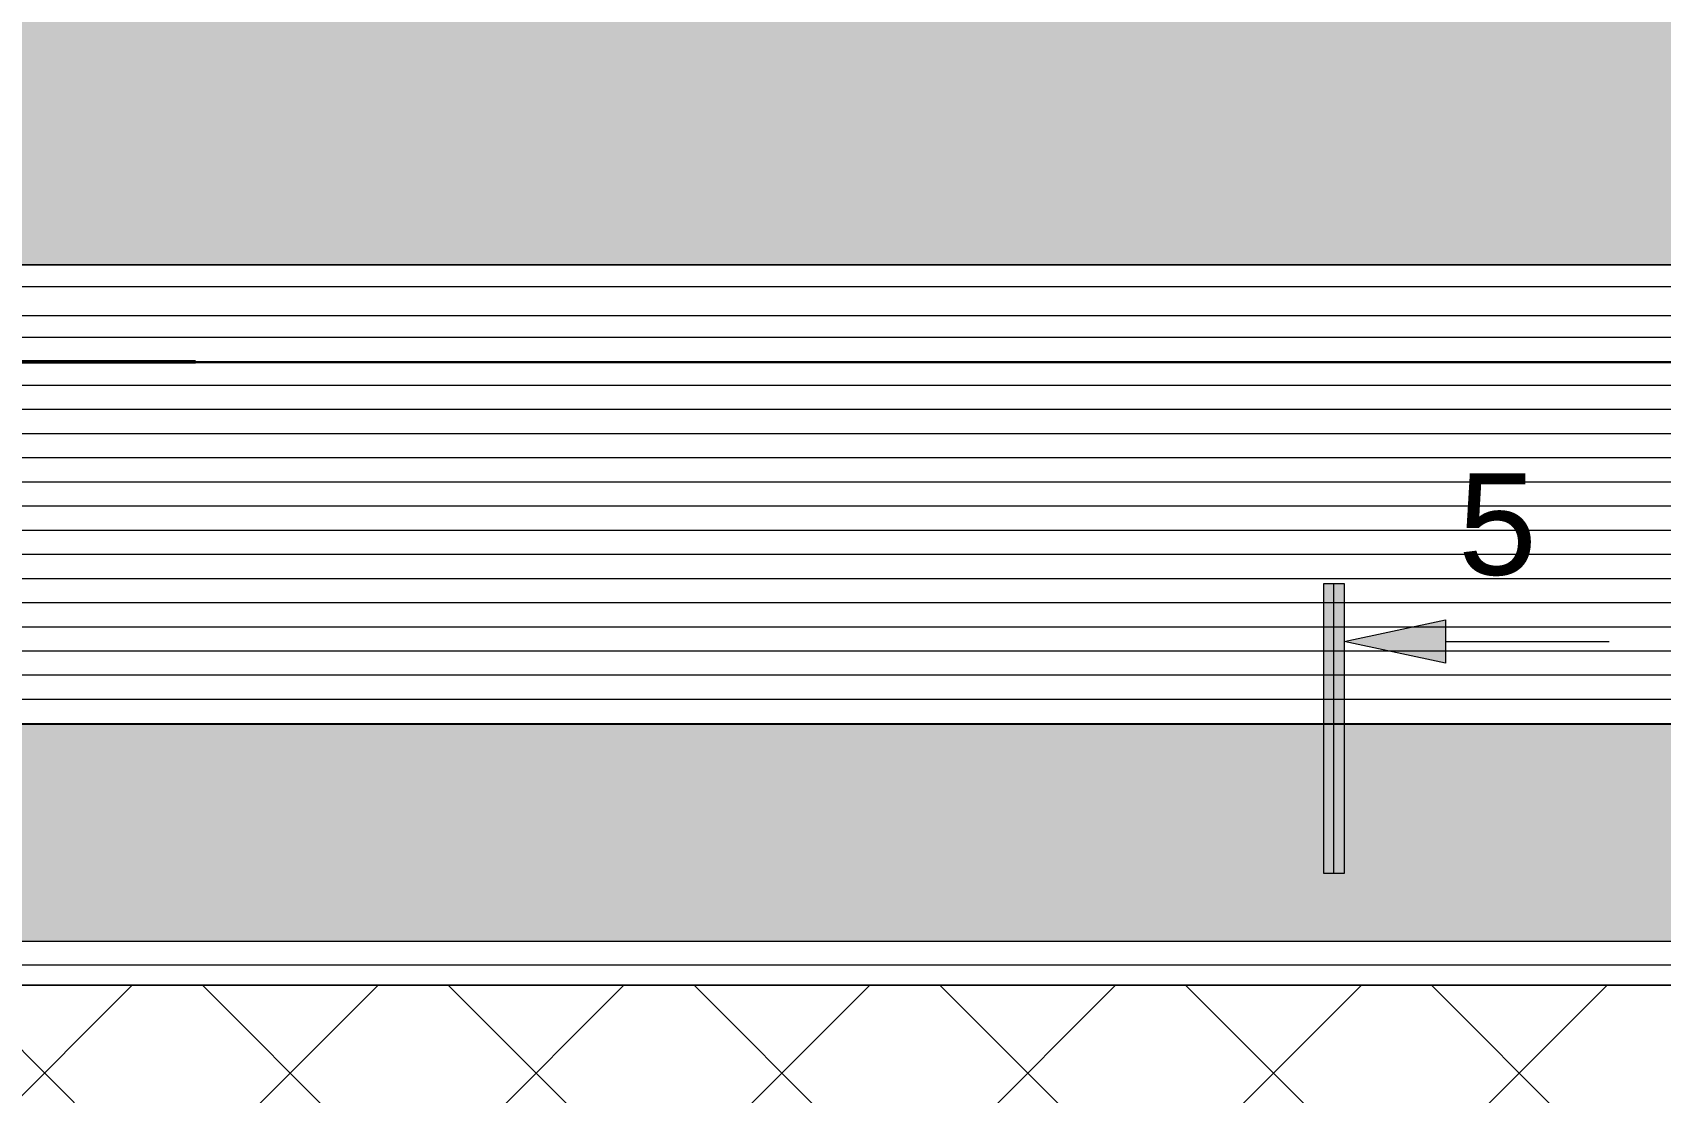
# Model space of a CAD drawing. Header units: millimetres. Extents: x -34838 to 729576, y -214038 to 121482.
# Drawn here: x 525731 to 536970, y -38895 to -31583 of the extents above; entities that cross this region are included whole.
import ezdxf

# ---------------------------------------------------------------- set-up
doc = ezdxf.new("R2010")
doc.units = ezdxf.units.MM
doc.header["$MEASUREMENT"] = 0
doc.set_wipeout_variables(frame=1)
doc.linetypes.add('Wipeout_Contour', pattern=[1000, 0, -1000])
for name, color, linetype, lineweight in [('0_Ном._пера__148', 7, 'Continuous', 35), ('0_Ном._пера__150', 7, 'Continuous', 50), ('_ ГП _СПОРУДИ.3Д_Ном._пера__1', 7, 'Continuous', 13), ('А _ _ НЕ ДЛЯ ДРУКУ (ДОПОМІЖНІ).ADD_Ном._пера__1', 7, 'Continuous', 13), ('А _ _ НЕ ДЛЯ ДРУКУ (ДОПОМІЖНІ).ADD_Ном._пера__20', 7, 'Continuous', 13), ('АБ _ 0 _ СТІНИ _ ЗОВНІШНІ .3D_Ном._пера__87', 7, 'Continuous', 13), ('АБ _ 1 _ ПЕРЕКРИТТЯ _ ПІДЛОГИ .3D_Ном._пера__89', 7, 'Continuous', 13), ('АБ _ 1 _ ПЕРЕКРИТТЯ _ ПІДЛОГИ .3D_Ном._пера__98', 140, 'Continuous', 13)]:
    doc.layers.add(name, color=color, linetype=linetype, lineweight=lineweight)
for name, color, linetype in [('_ ГП _СПОРУДИ.3Д', 7, 'Continuous'), ('__ ГП _СПОРУДИ.2Д', 7, 'Continuous'), ('А _ _ НЕ ДЛЯ ДРУКУ (ДОПОМІЖНІ).ADD', 7, 'Continuous'), ('АБ _ 0 _ СТІНИ _ ЗОВНІШНІ .3D', 7, 'Continuous'), ('АБ _ 1 _ ПЕРЕКРИТТЯ _ ПІДЛОГИ .3D', 7, 'Continuous'), ('АП _ ТЕП _ СПОРУДА (ЗОНИ) .3D', 7, 'Continuous')]:
    doc.layers.add(name, color=color, linetype=linetype)
for name, color, linetype, lineweight, true_color in [('_ ГП _СПОРУДИ.3Д_Ном._пера__253', 7, 'Continuous', 13, 0xdadada), ('__ ГП _СПОРУДИ.2Д_Ном._пера__114', 7, 'Continuous', 13, 0xb9b9b9), ('__ ГП _СПОРУДИ.2Д_Ном._пера__231', 7, 'Continuous', 13, 0xcfdbc1), ('__ ГП _СПОРУДИ.2Д_Ном._пера__255', 7, 'Continuous', 0, 0xaaaaaa)]:
    doc.layers.add(name, color=color, linetype=linetype, lineweight=lineweight, true_color=true_color)
doc.styles.add('СГЕНЕРИР_СТИЛЬ_1', font='Arial.ttf')

# ---------------------------------------------------------------- blocks, each defined once
blk = doc.blocks.new('3D-сетка_1_4', base_point=(41517, 17880))
at = {"layer": '__ ГП _СПОРУДИ.2Д_Ном._пера__231', "linetype": 'Continuous', "lineweight": 0, "true_color": 0x7c8373}
blk.add_hatch(color=8, dxfattribs=at).paths.add_polyline_path([(41517, 17880), (-4575, 17880), (-4575, 16380), (41517, 16380)])
at = {"layer": '__ ГП _СПОРУДИ.2Д_Ном._пера__255', "color": 253, "linetype": 'Continuous', "lineweight": 0, "true_color": 0xaaaaaa, "flags": 128}
blk.add_lwpolyline([(41517, 17880), (41517, 16380), (-4575, 16380), (-4575, 17880)], close=True, dxfattribs=at)
blk = doc.blocks.new('Стена_1_4', base_point=(-4200, 21050))
at = {"color": 254, "linetype": 'Wipeout_Contour', "lineweight": 0, "ltscale": 166237.263491}
blk.add_wipeout([(58681, 20550), (-4700, 20550), (-4700, 20375), (58633, 20375)], dxfattribs=at).dxf.layer = 'АБ _ 0 _ СТІНИ _ ЗОВНІШНІ .3D'
at = {"layer": 'АБ _ 0 _ СТІНИ _ ЗОВНІШНІ .3D_Ном._пера__87', "color": 7, "linetype": 'Continuous', "lineweight": 13, "flags": 128}
blk.add_lwpolyline([(-4875, 20375), (58814, 20375)], dxfattribs=at)
at = {"color": 254, "linetype": 'Wipeout_Contour', "lineweight": 0, "ltscale": 166386.735885}
blk.add_wipeout([(58567, 20700), (-4550, 20700), (-4550, 20550), (58525, 20550)], dxfattribs=at).dxf.layer = 'АБ _ 0 _ СТІНИ _ ЗОВНІШНІ .3D'
at = {"layer": 'АБ _ 0 _ СТІНИ _ ЗОВНІШНІ .3D_Ном._пера__87', "color": 7, "linetype": 'Continuous', "lineweight": 13}
blk.add_line((-4550, 20550), (58525, 20550), dxfattribs=at)
at = {"color": 254, "linetype": 'Wipeout_Contour', "lineweight": 0, "ltscale": 166461.609658}
blk.add_wipeout([(-4350, 20700), (58359, 20700), (58414, 20900), (-4350, 20900)], dxfattribs=at).dxf.layer = 'АБ _ 0 _ СТІНИ _ ЗОВНІШНІ .3D'
at = {"layer": 'АБ _ 0 _ СТІНИ _ ЗОВНІШНІ .3D_Ном._пера__87', "color": 7, "linetype": 'Continuous', "lineweight": 13}
blk.add_line((-4350, 20700), (58359, 20700), dxfattribs=at)
at = {"color": 254, "linetype": 'Wipeout_Contour', "lineweight": 0, "ltscale": 166660.060715}
blk.add_wipeout([(58300, 21050), (-4200, 21050), (-4200, 20900), (58259, 20900)], dxfattribs=at).dxf.layer = 'АБ _ 0 _ СТІНИ _ ЗОВНІШНІ .3D'
at = {"layer": 'АБ _ 0 _ СТІНИ _ ЗОВНІШНІ .3D_Ном._пера__87', "color": 7, "linetype": 'Continuous', "lineweight": 13}
blk.add_line((-4200, 20900), (58259, 20900), dxfattribs=at)
at = {"layer": 'АБ _ 0 _ СТІНИ _ ЗОВНІШНІ .3D_Ном._пера__87', "color": 7, "linetype": 'Continuous', "lineweight": 13, "flags": 128}
blk.add_lwpolyline([(58300, 21050), (-4200, 21050)], dxfattribs=at)
blk = doc.blocks.new('*X18')
at = {"layer": '__ ГП _СПОРУДИ.2Д_Ном._пера__114', "color": 9, "linetype": 'Continuous', "lineweight": 13, "true_color": 0xb9b9b9}
for p, q in [((-294, 20217), (-1294, 20217)), ((-294, 20217), (-1294, 20217)), ((706, 20217), (-294, 20217)), ((706, 20217), (-294, 20217)), ((1706, 20217), (706, 20217)), ((1706, 20217), (706, 20217)), ((2706, 20217), (1706, 20217)), ((2706, 20217), (1706, 20217)), ((3706, 20217), (2706, 20217)), ((3706, 20217), (2706, 20217)), ((4706, 20217), (3706, 20217)), ((4706, 20217), (3706, 20217)), ((5706, 20217), (4706, 20217)), ((5706, 20217), (4706, 20217)), ((6706, 20217), (5706, 20217)), ((6706, 20217), (5706, 20217)), ((7706, 20217), (6706, 20217)), ((7706, 20217), (6706, 20217)), ((8706, 20217), (7706, 20217)), ((8706, 20217), (7706, 20217)), ((9706, 20217), (8706, 20217)), ((9706, 20217), (8706, 20217)), ((10706, 20217), (9706, 20217)), ((10706, 20217), (9706, 20217)), ((11706, 20217), (10706, 20217)), ((11706, 20217), (10706, 20217)), ((-294, 20050), (-1294, 20050)), ((706, 20050), (-294, 20050)), ((1706, 20050), (706, 20050)), ((2706, 20050), (1706, 20050)), ((3706, 20050), (2706, 20050)), ((4706, 20050), (3706, 20050)), ((5706, 20050), (4706, 20050)), ((6706, 20050), (5706, 20050)), ((7706, 20050), (6706, 20050)), ((8706, 20050), (7706, 20050)), ((9706, 20050), (8706, 20050)), ((10706, 20050), (9706, 20050)), ((11706, 20050), (10706, 20050)), ((-294, 19883), (-1294, 19883)), ((706, 19883), (-294, 19883)), ((1706, 19883), (706, 19883)), ((2706, 19883), (1706, 19883)), ((3706, 19883), (2706, 19883)), ((4706, 19883), (3706, 19883)), ((5706, 19883), (4706, 19883)), ((6706, 19883), (5706, 19883)), ((7706, 19883), (6706, 19883)), ((8706, 19883), (7706, 19883)), ((9706, 19883), (8706, 19883)), ((10706, 19883), (9706, 19883)), ((11706, 19883), (10706, 19883)), ((-294, 19717), (-1294, 19717)), ((706, 19717), (-294, 19717)), ((1706, 19717), (706, 19717)), ((2706, 19717), (1706, 19717)), ((3706, 19717), (2706, 19717)), ((4706, 19717), (3706, 19717)), ((5706, 19717), (4706, 19717)), ((6706, 19717), (5706, 19717)), ((7706, 19717), (6706, 19717)), ((8706, 19717), (7706, 19717)), ((9706, 19717), (8706, 19717)), ((10706, 19717), (9706, 19717)), ((11706, 19717), (10706, 19717)), ((-294, 19550), (-1294, 19550)), ((706, 19550), (-294, 19550)), ((1706, 19550), (706, 19550)), ((2706, 19550), (1706, 19550)), ((3706, 19550), (2706, 19550)), ((4706, 19550), (3706, 19550)), ((5706, 19550), (4706, 19550)), ((6706, 19550), (5706, 19550)), ((7706, 19550), (6706, 19550)), ((8706, 19550), (7706, 19550)), ((9706, 19550), (8706, 19550)), ((10706, 19550), (9706, 19550)), ((11706, 19550), (10706, 19550)), ((-294, 19383), (-1294, 19383)), ((-294, 19383), (-1294, 19383)), ((706, 19383), (-294, 19383)), ((706, 19383), (-294, 19383)), ((1706, 19383), (706, 19383)), ((1706, 19383), (706, 19383)), ((2706, 19383), (1706, 19383)), ((2706, 19383), (1706, 19383)), ((3706, 19383), (2706, 19383)), ((3706, 19383), (2706, 19383)), ((4706, 19383), (3706, 19383)), ((4706, 19383), (3706, 19383)), ((5706, 19383), (4706, 19383)), ((5706, 19383), (4706, 19383)), ((6706, 19383), (5706, 19383)), ((6706, 19383), (5706, 19383)), ((7706, 19383), (6706, 19383)), ((7706, 19383), (6706, 19383)), ((8706, 19383), (7706, 19383)), ((8706, 19383), (7706, 19383)), ((9706, 19383), (8706, 19383)), ((9706, 19383), (8706, 19383)), ((10706, 19383), (9706, 19383)), ((10706, 19383), (9706, 19383)), ((11706, 19383), (10706, 19383)), ((11706, 19383), (10706, 19383)), ((-294, 19217), (-1294, 19217)), ((706, 19217), (-294, 19217)), ((1706, 19217), (706, 19217)), ((2706, 19217), (1706, 19217)), ((3706, 19217), (2706, 19217)), ((4706, 19217), (3706, 19217)), ((5706, 19217), (4706, 19217)), ((6706, 19217), (5706, 19217)), ((7706, 19217), (6706, 19217)), ((8706, 19217), (7706, 19217)), ((9706, 19217), (8706, 19217)), ((10706, 19217), (9706, 19217)), ((11706, 19217), (10706, 19217)), ((-294, 19050), (-1294, 19050)), ((706, 19050), (-294, 19050)), ((1706, 19050), (706, 19050)), ((2706, 19050), (1706, 19050)), ((3706, 19050), (2706, 19050)), ((4706, 19050), (3706, 19050)), ((5706, 19050), (4706, 19050)), ((6706, 19050), (5706, 19050)), ((7706, 19050), (6706, 19050)), ((8706, 19050), (7706, 19050)), ((9706, 19050), (8706, 19050)), ((10706, 19050), (9706, 19050)), ((11706, 19050), (10706, 19050)), ((-294, 18883), (-1294, 18883)), ((706, 18883), (-294, 18883)), ((1706, 18883), (706, 18883)), ((2706, 18883), (1706, 18883)), ((3706, 18883), (2706, 18883)), ((4706, 18883), (3706, 18883)), ((5706, 18883), (4706, 18883)), ((6706, 18883), (5706, 18883)), ((7706, 18883), (6706, 18883)), ((8706, 18883), (7706, 18883)), ((9706, 18883), (8706, 18883)), ((10706, 18883), (9706, 18883)), ((11706, 18883), (10706, 18883)), ((-294, 18717), (-1294, 18717)), ((706, 18717), (-294, 18717)), ((1706, 18717), (706, 18717)), ((2706, 18717), (1706, 18717)), ((3706, 18717), (2706, 18717)), ((4706, 18717), (3706, 18717)), ((5706, 18717), (4706, 18717)), ((6706, 18717), (5706, 18717)), ((7706, 18717), (6706, 18717)), ((8706, 18717), (7706, 18717)), ((9706, 18717), (8706, 18717)), ((10706, 18717), (9706, 18717)), ((11706, 18717), (10706, 18717)), ((-294, 18550), (-1294, 18550)), ((-294, 18550), (-1294, 18550)), ((706, 18550), (-294, 18550)), ((706, 18550), (-294, 18550)), ((1706, 18550), (706, 18550)), ((1706, 18550), (706, 18550)), ((2706, 18550), (1706, 18550)), ((2706, 18550), (1706, 18550)), ((3706, 18550), (2706, 18550)), ((3706, 18550), (2706, 18550)), ((4706, 18550), (3706, 18550)), ((4706, 18550), (3706, 18550)), ((5706, 18550), (4706, 18550)), ((5706, 18550), (4706, 18550)), ((6706, 18550), (5706, 18550)), ((6706, 18550), (5706, 18550)), ((7706, 18550), (6706, 18550)), ((7706, 18550), (6706, 18550)), ((8706, 18550), (7706, 18550)), ((8706, 18550), (7706, 18550)), ((9706, 18550), (8706, 18550)), ((9706, 18550), (8706, 18550)), ((10706, 18550), (9706, 18550)), ((10706, 18550), (9706, 18550)), ((11706, 18550), (10706, 18550)), ((11706, 18550), (10706, 18550)), ((-294, 18383), (-1294, 18383)), ((706, 18383), (-294, 18383)), ((1706, 18383), (706, 18383)), ((2706, 18383), (1706, 18383)), ((3706, 18383), (2706, 18383)), ((4706, 18383), (3706, 18383)), ((5706, 18383), (4706, 18383)), ((6706, 18383), (5706, 18383)), ((7706, 18383), (6706, 18383)), ((8706, 18383), (7706, 18383)), ((9706, 18383), (8706, 18383)), ((10706, 18383), (9706, 18383)), ((11706, 18383), (10706, 18383)), ((-294, 18217), (-1294, 18217)), ((706, 18217), (-294, 18217)), ((1706, 18217), (706, 18217)), ((2706, 18217), (1706, 18217)), ((3706, 18217), (2706, 18217)), ((4706, 18217), (3706, 18217)), ((5706, 18217), (4706, 18217)), ((6706, 18217), (5706, 18217)), ((7706, 18217), (6706, 18217)), ((8706, 18217), (7706, 18217)), ((9706, 18217), (8706, 18217)), ((10706, 18217), (9706, 18217)), ((11706, 18217), (10706, 18217)), ((-294, 18050), (-1294, 18050)), ((706, 18050), (-294, 18050)), ((1706, 18050), (706, 18050)), ((2706, 18050), (1706, 18050)), ((3706, 18050), (2706, 18050)), ((4706, 18050), (3706, 18050)), ((5706, 18050), (4706, 18050)), ((6706, 18050), (5706, 18050)), ((7706, 18050), (6706, 18050)), ((8706, 18050), (7706, 18050)), ((9706, 18050), (8706, 18050)), ((10706, 18050), (9706, 18050)), ((11706, 18050), (10706, 18050)), ((-294, 17883), (-1294, 17883)), ((706, 17883), (-294, 17883)), ((1706, 17883), (706, 17883)), ((2706, 17883), (1706, 17883)), ((3706, 17883), (2706, 17883)), ((4706, 17883), (3706, 17883)), ((5706, 17883), (4706, 17883)), ((6706, 17883), (5706, 17883)), ((7706, 17883), (6706, 17883)), ((8706, 17883), (7706, 17883)), ((9706, 17883), (8706, 17883)), ((10706, 17883), (9706, 17883)), ((11706, 17883), (10706, 17883)), ((-294, 16217), (-1294, 16217)), ((706, 16217), (-294, 16217)), ((1706, 16217), (706, 16217)), ((2706, 16217), (1706, 16217)), ((3706, 16217), (2706, 16217)), ((4706, 16217), (3706, 16217)), ((5706, 16217), (4706, 16217)), ((6706, 16217), (5706, 16217)), ((7706, 16217), (6706, 16217)), ((8706, 16217), (7706, 16217)), ((9706, 16217), (8706, 16217)), ((10706, 16217), (9706, 16217)), ((11706, 16217), (10706, 16217))]:
    blk.add_line(p, q, dxfattribs=at)
blk = doc.blocks.new('3D-сетка_3_4', base_point=(-4875, 16080))
at = {"layer": '__ ГП _СПОРУДИ.2Д_Ном._пера__255', "color": 253, "linetype": 'Continuous', "lineweight": 0, "true_color": 0xaaaaaa, "flags": 128}
for points in [[(-4875, 16080), (-1125, 16080), (30405, 16080), (30405, 16080), (41817, 16080), (41817, 16130), (41817, 17880), (48177, 17880), (48177, 16080), (48447, 16080), (59597, 16080), (59597, 17830), (59597, 20380), (7885, 20380), (-4875, 20380)], [(-4575, 17880), (-2278, 17880), (222, 17880), (4222, 17880), (6722, 17880), (10722, 17880), (13222, 17880), (17222, 17880), (19722, 17880), (23722, 17880), (26222, 17880), (30222, 17880), (32722, 17880), (36722, 17880), (39222, 17880), (40076, 17880), (41517, 17880), (41517, 16380), (-4575, 16380)]]:
    blk.add_lwpolyline(points, close=True, dxfattribs=at)
at = {"layer": '__ ГП _СПОРУДИ.2Д', "color": 253, "lineweight": 0, "true_color": 0xaaaaaa}
blk.add_blockref('*X18', (0, 0), dxfattribs=at)
blk = doc.blocks.new('Перекрытие_1_4', base_point=(-4200, 21050))
at = {"layer": 'АБ _ 1 _ ПЕРЕКРИТТЯ _ ПІДЛОГИ .3D_Ном._пера__98', "linetype": 'Continuous', "lineweight": 0, "true_color": 0x002633}
blk.add_hatch(color=158, dxfattribs=at).paths.add_polyline_path([(-4200, 21050), (55284, 21050), (58050, 21050), (58300, 21050), (59551, 25592, 1.595439), (63959, 42020), (63917, 42011), (63937, 42087), (65254, 47001), (33587, 65284), (25686, 51600, -0.333027), (14323, 46741), (-4200, 51704)])
at = {"layer": 'АБ _ 1 _ ПЕРЕКРИТТЯ _ ПІДЛОГИ .3D_Ном._пера__89', "color": 7, "linetype": 'Continuous', "lineweight": 13, "flags": 128}
blk.add_lwpolyline([(-4200, 21050), (55284, 21050), (58050, 21050), (58300, 21050), (59551, 25592, 1.595439), (63959, 42020), (63917, 42011), (63937, 42087), (65254, 47001), (33587, 65284), (25686, 51600, -0.333027), (14323, 46741), (-4200, 51704)], format="xyb", close=True, dxfattribs=at)
blk = doc.blocks.new('Перекрытие_2_4', base_point=(-3125, 12148))
at = {"layer": '_ ГП _СПОРУДИ.3Д_Ном._пера__253', "linetype": 'Continuous', "lineweight": 13, "true_color": 0xdadada}
h = blk.add_hatch(dxfattribs=at)
h.set_pattern_fill('Г___ТРОТУАРИ_М500_0004', color=254, style=0, pattern_type=2)
h.set_pattern_definition([(45, (-275, 12150), (-848.528, 848.528), []), (315, (-275, 12150), (848.528, 848.528), [])])
h.paths.add_polyline_path([(-3125, 12148), (-3125, 10008), (-2650, 9430), (-2650, 9150), (-75, 9150), (-75, 12150), (70932, 12150), (96193, 12150), (96203, 17088), (94983, 22022), (80176, 15996), (78930, 17528), (76339, 16080), (47497, 16080), (47497, 16180), (42497, 16180), (42497, 16080), (32905, 16080), (30405, 16080), (-1129, 16080), (-3125, 16080), (-3125, 12148)])
at = {"layer": '_ ГП _СПОРУДИ.3Д_Ном._пера__1', "color": 7, "linetype": 'Continuous', "lineweight": 13, "flags": 128}
blk.add_lwpolyline([(-3125, 12148), (-3125, 10008), (-2650, 9430), (-2650, 9150), (-75, 9150), (-75, 12150), (70932, 12150), (96193, 12150), (96203, 17088), (94983, 22022), (80176, 15996), (78930, 17528), (76339, 16080), (47497, 16080), (47497, 16180), (42497, 16180), (42497, 16080), (32905, 16080), (30405, 16080), (-1129, 16080), (-3125, 16080), (-3125, 12148)], close=True, dxfattribs=at)
blk = doc.blocks.new('Плоскость Сечения_2_4', base_point=(8536, -8097))
at = {"layer": 'А _ _ НЕ ДЛЯ ДРУКУ (ДОПОМІЖНІ).ADD', "linetype": 'Continuous', "lineweight": 0, "true_color": 0x000000}
for points in [[(8606, 18850), (8466, 18850), (8466, 16850), (8606, 16850)], [(9306, 18600), (8606, 18450), (9306, 18300)]]:
    blk.add_hatch(color=18, dxfattribs=at).paths.add_polyline_path(points)
at = {"layer": 'А _ _ НЕ ДЛЯ ДРУКУ (ДОПОМІЖНІ).ADD_Ном._пера__1', "color": 7, "linetype": 'Continuous', "lineweight": 13}
for p, q in [((8466, 16850), (8466, 18850)), ((8466, 18850), (8606, 18850)), ((8606, 18850), (8606, 16850)), ((8606, 18450), (9306, 18600)), ((9306, 18600), (9306, 18300)), ((9306, 18300), (8606, 18450)), ((9306, 18450), (10437, 18450)), ((8606, 16850), (8466, 16850))]:
    blk.add_line(p, q, dxfattribs=at)
at = {"layer": 'А _ _ НЕ ДЛЯ ДРУКУ (ДОПОМІЖНІ).ADD_Ном._пера__20', "color": 7, "linetype": 'Continuous', "lineweight": 13}
blk.add_line((8536, 16850), (8536, 18850), dxfattribs=at)
at = {"layer": 'А _ _ НЕ ДЛЯ ДРУКУ (ДОПОМІЖНІ).ADD_Ном._пера__1', "color": 7, "lineweight": 13, "insert": (9937, 19255), "char_height": 700, "attachment_point": 6, "style": 'СГЕНЕРИР_СТИЛЬ_1'}
blk.add_mtext('\\A1;{\\pqr;\\fArial|b0|i0|c204|p34;5}', dxfattribs=at)

msp = doc.modelspace()

# ---------------------------------------------------------------- linework, layer by layer
at = {"layer": '0_Ном._пера__148', "color": 7, "linetype": 'Continuous', "lineweight": 35}
msp.add_line((533757, -38227), (533757, -38227), dxfattribs=at)

# ---------------------------------------------------------------- block references
at = {"layer": '__ ГП _СПОРУДИ.2Д', "color": 253, "lineweight": 0, "true_color": 0xaaaaaa}
msp.add_blockref('3D-сетка_1_4', (567697.4, -36354.5), dxfattribs=at)
at = {"layer": 'А _ _ НЕ ДЛЯ ДРУКУ (ДОПОМІЖНІ).ADD', "color": 7, "lineweight": 13}
msp.add_blockref('Плоскость Сечения_2_4', (534715.5, -62331.2), dxfattribs=at)
at = {"layer": 'АБ _ 0 _ СТІНИ _ ЗОВНІШНІ .3D', "color": 7, "lineweight": 20}
msp.add_blockref('Стена_1_4', (521980, -33184.5), dxfattribs=at)

# ---------------------------------------------------------------- next in the draw order: linework, layer by layer
at = {"layer": '0_Ном._пера__150', "color": 7, "linetype": 'Continuous', "lineweight": 50}
msp.add_line((526856.2, -33854.5), (521305, -33854.5), dxfattribs=at)
at = {"layer": 'АП _ ТЕП _ СПОРУДА (ЗОНИ) .3D', "color": 254, "linetype": 'Continuous', "lineweight": 0, "true_color": 0xddc2d0, "flags": 128}
msp.add_lwpolyline([(521480, 7943.9), (521480, -33684.5), (584345.3, -33683.5)], dxfattribs=at)

# ---------------------------------------------------------------- next in the draw order: block references
at = {"layer": '_ ГП _СПОРУДИ.3Д', "color": 7, "linetype": 'Continuous', "lineweight": 13}
msp.add_blockref('Перекрытие_2_4', (523055, -42086.4), dxfattribs=at)
at = {"layer": '__ ГП _СПОРУДИ.2Д', "color": 253, "lineweight": 0, "true_color": 0xaaaaaa}
msp.add_blockref('3D-сетка_3_4', (521305, -38154.4), dxfattribs=at)
at = {"layer": 'АБ _ 1 _ ПЕРЕКРИТТЯ _ ПІДЛОГИ .3D', "color": 7, "linetype": 'Continuous', "lineweight": 13}
msp.add_blockref('Перекрытие_1_4', (521980, -33184.5), dxfattribs=at)

doc.saveas('drawing.dxf')
